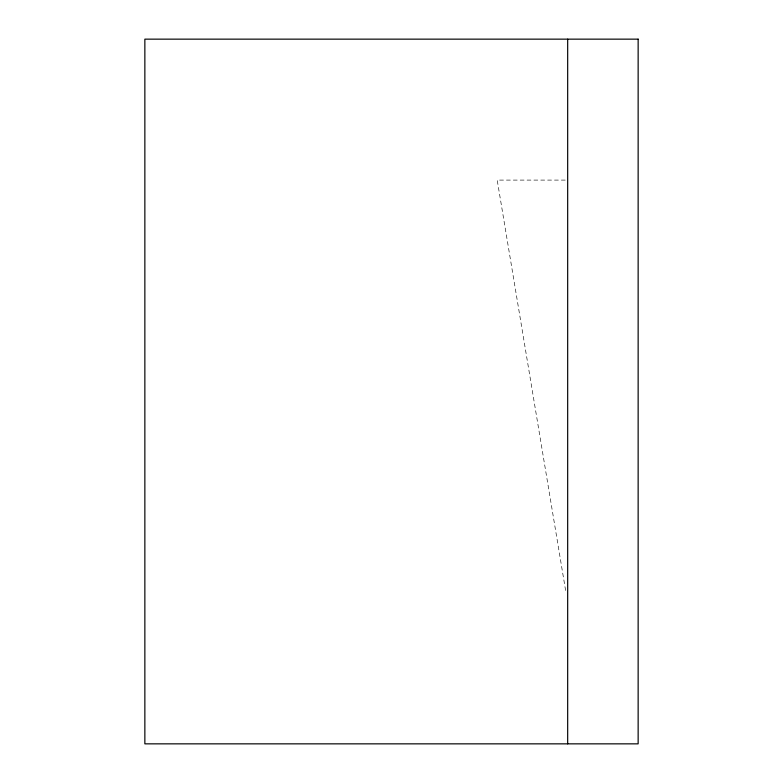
<?xml version="1.0" encoding="UTF-8"?>
<svg xmlns="http://www.w3.org/2000/svg" width="783" height="783" viewBox="0 0 783 783"><rect width="100%" height="100%" fill="white"/><g stroke="black" fill="none" stroke-linecap="round" stroke-linejoin="round"><path stroke-width="0.59" stroke-dasharray="3.92 2.94" d="M565.248 180.09L497.205 180.09L565.669 590.862"/><path stroke-width="1.17" d="M567.675 39.15L567.675 743.85M638.145 39.15L144.855 39.15L144.855 743.85L638.145 743.85L638.145 39.15"/></g></svg>
